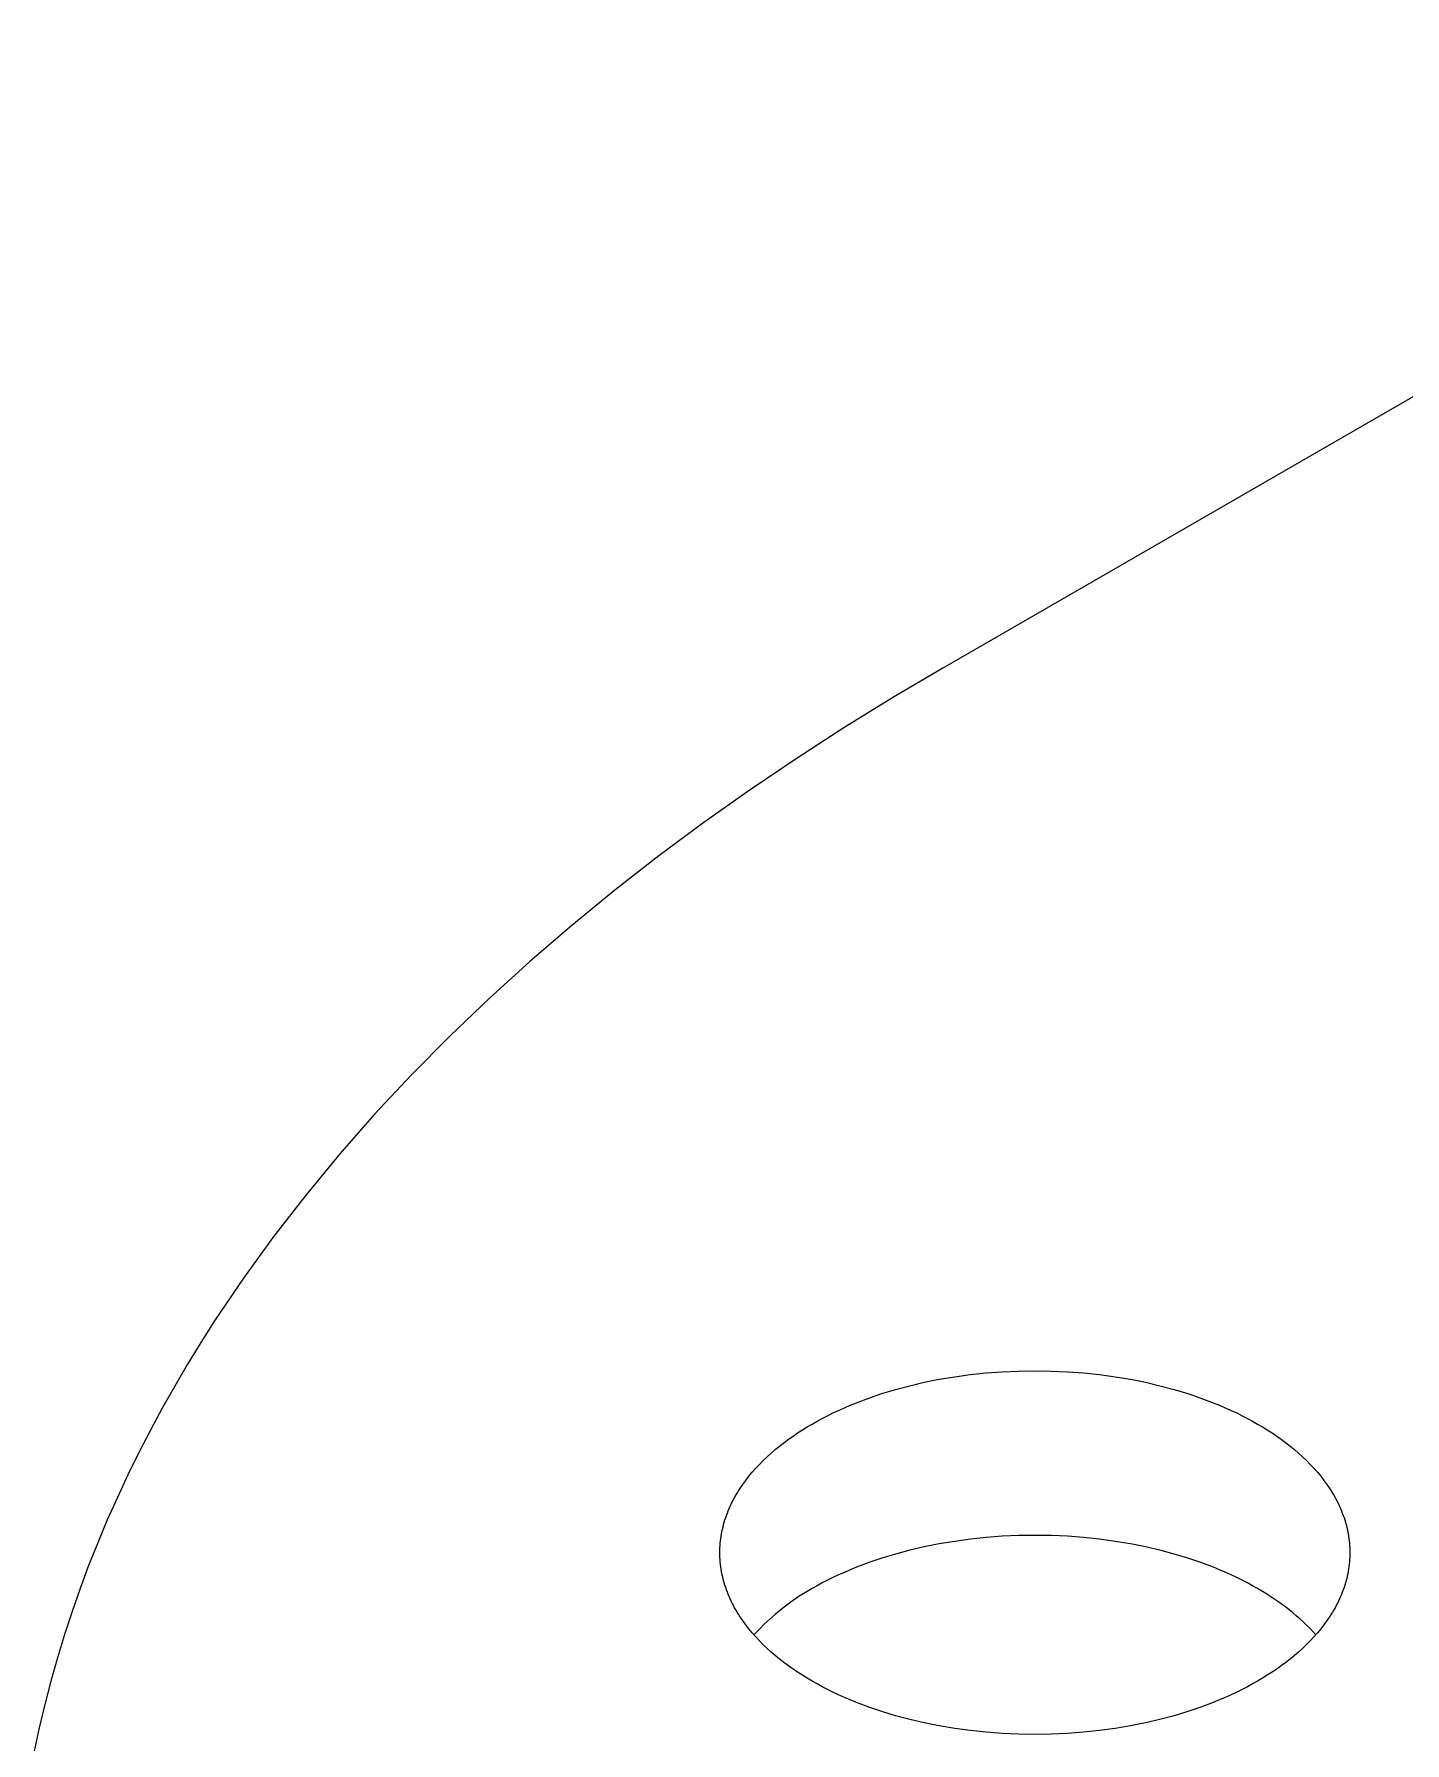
# Model space of a CAD drawing. Header units: millimetres. Extents: x 8434 to 10928, y 788 to 2545.
# Drawn here: x 9942.93 to 9965.76, y 2158.22 to 2186.69 of the extents above; entities that cross this region are included whole.
import ezdxf

# ---------------------------------------------------------------- set-up
doc = ezdxf.new("R2010")
doc.units = ezdxf.units.MM
doc.layers.add('ZANO_R', color=7, linetype='Continuous', lineweight=0)

msp = doc.modelspace()

# ---------------------------------------------------------------- linework, layer by layer
at = {"layer": 'ZANO_R'}
for p, q in [((10124.312, 2272.117), (9958.067, 2176.127)), ((9958.067, 2176.127), (9957.246, 2175.642)), ((9957.246, 2175.642), (9956.436, 2175.143)), ((9956.436, 2175.143), (9955.64, 2174.628)), ((9955.64, 2174.628), (9954.857, 2174.099)), ((9954.857, 2174.099), (9954.089, 2173.555)), ((9954.089, 2173.555), (9953.337, 2172.997)), ((9953.337, 2172.997), (9952.602, 2172.424)), ((9952.602, 2172.424), (9951.885, 2171.836)), ((9951.885, 2171.836), (9951.187, 2171.235)), ((9951.187, 2171.235), (9950.509, 2170.62)), ((9950.509, 2170.62), (9949.853, 2169.992)), ((9949.853, 2169.992), (9949.218, 2169.351)), ((9949.218, 2169.351), (9948.607, 2168.696)), ((9948.607, 2168.696), (9948.021, 2168.03)), ((9948.021, 2168.03), (9947.459, 2167.351)), ((9947.459, 2167.351), (9946.924, 2166.661)), ((9946.924, 2166.661), (9946.417, 2165.959)), ((9946.417, 2165.959), (9945.937, 2165.248)), ((9945.937, 2165.248), (9945.708, 2164.888)), ((9945.708, 2164.888), (9945.486, 2164.526)), ((9945.486, 2164.526), (9945.272, 2164.161)), ((9958.79, 2164.38), (9959.059, 2164.4)), ((9959.059, 2164.4), (9959.329, 2164.412)), ((9959.329, 2164.412), (9959.601, 2164.416)), ((9959.601, 2164.416), (9959.872, 2164.412)), ((9959.872, 2164.412), (9960.143, 2164.4)), ((9960.143, 2164.4), (9960.411, 2164.38)), ((9945.272, 2164.161), (9945.065, 2163.795)), ((9957.281, 2164.104), (9957.516, 2164.167)), ((9957.516, 2164.167), (9957.759, 2164.224)), ((9957.759, 2164.224), (9958.009, 2164.274)), ((9958.009, 2164.274), (9958.265, 2164.316)), ((9958.265, 2164.316), (9958.525, 2164.352)), ((9958.525, 2164.352), (9958.79, 2164.38)), ((9960.411, 2164.38), (9960.676, 2164.352)), ((9960.676, 2164.352), (9960.937, 2164.317)), ((9960.937, 2164.317), (9961.193, 2164.274)), ((9961.193, 2164.274), (9961.442, 2164.224)), ((9961.442, 2164.224), (9961.685, 2164.167)), ((9961.685, 2164.167), (9961.92, 2164.104)), ((9956.428, 2163.8), (9956.526, 2163.842)), ((9956.526, 2163.842), (9956.627, 2163.883)), ((9956.627, 2163.883), (9956.836, 2163.962)), ((9956.836, 2163.962), (9957.054, 2164.036)), ((9957.054, 2164.036), (9957.281, 2164.104)), ((9961.92, 2164.104), (9962.147, 2164.036)), ((9962.147, 2164.036), (9962.365, 2163.962)), ((9962.365, 2163.962), (9962.574, 2163.883)), ((9962.574, 2163.883), (9962.675, 2163.842)), ((9962.675, 2163.842), (9962.774, 2163.8)), ((9945.065, 2163.795), (9944.866, 2163.426)), ((9955.89, 2163.529), (9955.973, 2163.576)), ((9955.973, 2163.576), (9956.059, 2163.622)), ((9956.059, 2163.622), (9956.147, 2163.668)), ((9956.147, 2163.668), (9956.238, 2163.713)), ((9956.238, 2163.713), (9956.332, 2163.757)), ((9956.332, 2163.757), (9956.428, 2163.8)), ((9962.774, 2163.8), (9962.87, 2163.757)), ((9962.87, 2163.757), (9962.963, 2163.713)), ((9962.963, 2163.713), (9963.054, 2163.668)), ((9963.054, 2163.668), (9963.142, 2163.622)), ((9963.142, 2163.622), (9963.228, 2163.576)), ((9963.228, 2163.576), (9963.312, 2163.529)), ((9944.866, 2163.426), (9944.675, 2163.055)), ((9955.421, 2163.218), (9955.495, 2163.274)), ((9955.495, 2163.274), (9955.572, 2163.328)), ((9955.572, 2163.328), (9955.649, 2163.38)), ((9955.649, 2163.38), (9955.728, 2163.431)), ((9955.728, 2163.431), (9955.808, 2163.481)), ((9955.808, 2163.481), (9955.89, 2163.529)), ((9963.312, 2163.529), (9963.393, 2163.481)), ((9963.393, 2163.481), (9963.473, 2163.431)), ((9963.473, 2163.431), (9963.552, 2163.38)), ((9963.552, 2163.38), (9963.63, 2163.328)), ((9963.63, 2163.328), (9963.706, 2163.274)), ((9963.706, 2163.274), (9963.781, 2163.218)), ((9944.675, 2163.055), (9944.492, 2162.682)), ((9955.075, 2162.92), (9955.14, 2162.983)), ((9955.14, 2162.983), (9955.207, 2163.044)), ((9955.207, 2163.044), (9955.277, 2163.103)), ((9955.277, 2163.103), (9955.348, 2163.161)), ((9955.348, 2163.161), (9955.421, 2163.218)), ((9963.781, 2163.218), (9963.854, 2163.162)), ((9963.854, 2163.162), (9963.925, 2163.103)), ((9963.925, 2163.103), (9963.994, 2163.044)), ((9963.994, 2163.044), (9964.061, 2162.983)), ((9964.061, 2162.983), (9964.127, 2162.92)), ((9954.838, 2162.658), (9954.893, 2162.726)), ((9954.893, 2162.726), (9954.951, 2162.792)), ((9954.951, 2162.792), (9955.012, 2162.857)), ((9955.012, 2162.857), (9955.075, 2162.92)), ((9964.127, 2162.92), (9964.189, 2162.857)), ((9964.189, 2162.857), (9964.25, 2162.792)), ((9964.25, 2162.792), (9964.308, 2162.726)), ((9964.308, 2162.726), (9964.364, 2162.658)), ((9944.492, 2162.682), (9944.316, 2162.307)), ((9954.642, 2162.378), (9954.664, 2162.414)), ((9954.664, 2162.414), (9954.687, 2162.45)), ((9954.687, 2162.45), (9954.734, 2162.52)), ((9954.734, 2162.52), (9954.785, 2162.59)), ((9954.785, 2162.59), (9954.838, 2162.658)), ((9964.364, 2162.658), (9964.417, 2162.59)), ((9964.417, 2162.59), (9964.467, 2162.52)), ((9964.467, 2162.52), (9964.515, 2162.45)), ((9964.515, 2162.45), (9964.538, 2162.414)), ((9964.538, 2162.414), (9964.56, 2162.378)), ((9944.316, 2162.307), (9944.149, 2161.93)), ((9954.493, 2162.083), (9954.509, 2162.12)), ((9954.509, 2162.12), (9954.526, 2162.158)), ((9954.526, 2162.158), (9954.543, 2162.195)), ((9954.543, 2162.195), (9954.561, 2162.232)), ((9954.561, 2162.232), (9954.58, 2162.269)), ((9954.58, 2162.269), (9954.6, 2162.305)), ((9954.6, 2162.305), (9954.621, 2162.342)), ((9954.621, 2162.342), (9954.642, 2162.378)), ((9964.56, 2162.378), (9964.581, 2162.342)), ((9964.581, 2162.342), (9964.601, 2162.306)), ((9964.601, 2162.306), (9964.621, 2162.269)), ((9964.621, 2162.269), (9964.64, 2162.232)), ((9964.64, 2162.232), (9964.658, 2162.195)), ((9964.658, 2162.195), (9964.676, 2162.158)), ((9964.676, 2162.158), (9964.692, 2162.121)), ((9964.692, 2162.121), (9964.708, 2162.083)), ((9944.149, 2161.93), (9943.99, 2161.551)), ((9954.406, 2161.815), (9954.416, 2161.854)), ((9954.416, 2161.854), (9954.427, 2161.893)), ((9954.427, 2161.893), (9954.438, 2161.931)), ((9954.438, 2161.931), (9954.451, 2161.969)), ((9954.451, 2161.969), (9954.464, 2162.007)), ((9954.464, 2162.007), (9954.478, 2162.045)), ((9954.478, 2162.045), (9954.493, 2162.083)), ((9964.708, 2162.083), (9964.723, 2162.045)), ((9964.723, 2162.045), (9964.737, 2162.007)), ((9964.737, 2162.007), (9964.751, 2161.969)), ((9964.751, 2161.969), (9964.763, 2161.931)), ((9964.763, 2161.931), (9964.775, 2161.893)), ((9964.775, 2161.893), (9964.786, 2161.854)), ((9964.786, 2161.854), (9964.796, 2161.816)), ((9943.99, 2161.551), (9943.838, 2161.17)), ((9954.36, 2161.543), (9954.364, 2161.582)), ((9954.364, 2161.582), (9954.369, 2161.621)), ((9954.369, 2161.621), (9954.374, 2161.66)), ((9954.374, 2161.66), (9954.381, 2161.699)), ((9954.381, 2161.699), (9954.388, 2161.738)), ((9954.388, 2161.738), (9954.397, 2161.777)), ((9954.397, 2161.777), (9954.406, 2161.815)), ((9958.265, 2161.574), (9958.009, 2161.531)), ((9958.526, 2161.61), (9958.265, 2161.574)), ((9958.791, 2161.638), (9958.526, 2161.61)), ((9959.059, 2161.658), (9958.791, 2161.638)), ((9959.329, 2161.67), (9959.059, 2161.658)), ((9959.601, 2161.674), (9959.329, 2161.67)), ((9959.872, 2161.67), (9959.601, 2161.674)), ((9960.143, 2161.658), (9959.872, 2161.67)), ((9960.411, 2161.638), (9960.143, 2161.658)), ((9960.676, 2161.61), (9960.411, 2161.638)), ((9960.937, 2161.574), (9960.676, 2161.61)), ((9961.193, 2161.531), (9960.937, 2161.574)), ((9964.796, 2161.816), (9964.805, 2161.777)), ((9964.805, 2161.777), (9964.813, 2161.738)), ((9964.813, 2161.738), (9964.821, 2161.699)), ((9964.821, 2161.699), (9964.827, 2161.66)), ((9964.827, 2161.66), (9964.833, 2161.621)), ((9964.833, 2161.621), (9964.838, 2161.582)), ((9964.838, 2161.582), (9964.842, 2161.543)), ((9954.353, 2161.425), (9954.355, 2161.465)), ((9954.353, 2161.386), (9954.353, 2161.425)), ((9954.353, 2161.347), (9954.353, 2161.386)), ((9954.355, 2161.308), (9954.353, 2161.347)), ((9954.355, 2161.465), (9954.357, 2161.504)), ((9954.357, 2161.269), (9954.355, 2161.308)), ((9954.357, 2161.504), (9954.36, 2161.543)), ((9954.36, 2161.229), (9954.357, 2161.269)), ((9957.054, 2161.293), (9956.836, 2161.219)), ((9957.281, 2161.362), (9957.054, 2161.293)), ((9957.517, 2161.425), (9957.281, 2161.362)), ((9957.759, 2161.481), (9957.517, 2161.425)), ((9958.009, 2161.531), (9957.759, 2161.481)), ((9961.442, 2161.481), (9961.193, 2161.531)), ((9961.685, 2161.425), (9961.442, 2161.481)), ((9961.92, 2161.362), (9961.685, 2161.425)), ((9962.147, 2161.294), (9961.92, 2161.362)), ((9962.366, 2161.22), (9962.147, 2161.294)), ((9964.842, 2161.543), (9964.845, 2161.504)), ((9964.845, 2161.269), (9964.842, 2161.23)), ((9964.845, 2161.504), (9964.847, 2161.465)), ((9964.847, 2161.308), (9964.845, 2161.269)), ((9964.847, 2161.465), (9964.848, 2161.426)), ((9964.848, 2161.347), (9964.847, 2161.308)), ((9964.848, 2161.426), (9964.849, 2161.386)), ((9964.849, 2161.386), (9964.848, 2161.347)), ((9943.838, 2161.17), (9943.695, 2160.788)), ((9954.364, 2161.19), (9954.36, 2161.229)), ((9954.369, 2161.151), (9954.364, 2161.19)), ((9954.374, 2161.112), (9954.369, 2161.151)), ((9954.381, 2161.073), (9954.374, 2161.112)), ((9954.388, 2161.034), (9954.381, 2161.073)), ((9954.397, 2160.996), (9954.388, 2161.034)), ((9954.406, 2160.957), (9954.397, 2160.996)), ((9956.332, 2161.014), (9956.238, 2160.97)), ((9956.428, 2161.057), (9956.332, 2161.014)), ((9956.526, 2161.1), (9956.428, 2161.057)), ((9956.627, 2161.141), (9956.526, 2161.1)), ((9956.836, 2161.219), (9956.627, 2161.141)), ((9962.575, 2161.141), (9962.366, 2161.22)), ((9962.675, 2161.1), (9962.575, 2161.141)), ((9962.774, 2161.058), (9962.675, 2161.1)), ((9962.87, 2161.015), (9962.774, 2161.058)), ((9962.963, 2160.971), (9962.87, 2161.015)), ((9964.805, 2160.996), (9964.796, 2160.957)), ((9964.813, 2161.035), (9964.805, 2160.996)), ((9964.821, 2161.074), (9964.813, 2161.035)), ((9964.827, 2161.112), (9964.821, 2161.074)), ((9964.833, 2161.152), (9964.827, 2161.112)), ((9964.838, 2161.191), (9964.833, 2161.152)), ((9964.842, 2161.23), (9964.838, 2161.191)), ((9943.695, 2160.788), (9943.561, 2160.405)), ((9954.416, 2160.918), (9954.406, 2160.957)), ((9954.427, 2160.88), (9954.416, 2160.918)), ((9954.438, 2160.842), (9954.427, 2160.88)), ((9954.451, 2160.803), (9954.438, 2160.842)), ((9954.464, 2160.765), (9954.451, 2160.803)), ((9954.478, 2160.727), (9954.464, 2160.765)), ((9954.493, 2160.69), (9954.478, 2160.727)), ((9955.782, 2160.724), (9955.677, 2160.658)), ((9955.89, 2160.787), (9955.782, 2160.724)), ((9955.973, 2160.834), (9955.89, 2160.787)), ((9956.059, 2160.88), (9955.973, 2160.834)), ((9956.148, 2160.926), (9956.059, 2160.88)), ((9956.238, 2160.97), (9956.148, 2160.926)), ((9963.054, 2160.926), (9962.963, 2160.971)), ((9963.143, 2160.88), (9963.054, 2160.926)), ((9963.228, 2160.834), (9963.143, 2160.88)), ((9963.312, 2160.787), (9963.228, 2160.834)), ((9963.449, 2160.705), (9963.312, 2160.787)), ((9963.516, 2160.662), (9963.449, 2160.705)), ((9964.723, 2160.728), (9964.708, 2160.69)), ((9964.737, 2160.766), (9964.723, 2160.728)), ((9964.751, 2160.804), (9964.737, 2160.766)), ((9964.763, 2160.842), (9964.751, 2160.804)), ((9964.775, 2160.88), (9964.763, 2160.842)), ((9964.786, 2160.919), (9964.775, 2160.88)), ((9964.796, 2160.957), (9964.786, 2160.919)), ((9954.509, 2160.652), (9954.493, 2160.69)), ((9954.526, 2160.615), (9954.509, 2160.652)), ((9954.543, 2160.578), (9954.526, 2160.615)), ((9954.561, 2160.541), (9954.543, 2160.578)), ((9954.58, 2160.504), (9954.561, 2160.541)), ((9954.6, 2160.467), (9954.58, 2160.504)), ((9954.621, 2160.431), (9954.6, 2160.467)), ((9954.642, 2160.395), (9954.621, 2160.431)), ((9955.374, 2160.44), (9955.278, 2160.361)), ((9955.473, 2160.516), (9955.374, 2160.44)), ((9955.574, 2160.589), (9955.473, 2160.516)), ((9955.677, 2160.658), (9955.574, 2160.589)), ((9963.582, 2160.618), (9963.516, 2160.662)), ((9963.647, 2160.574), (9963.582, 2160.618)), ((9963.712, 2160.528), (9963.647, 2160.574)), ((9963.775, 2160.481), (9963.712, 2160.528)), ((9963.836, 2160.433), (9963.775, 2160.481)), ((9963.897, 2160.384), (9963.836, 2160.433)), ((9964.581, 2160.431), (9964.56, 2160.395)), ((9964.601, 2160.467), (9964.581, 2160.431)), ((9964.621, 2160.504), (9964.601, 2160.467)), ((9964.64, 2160.541), (9964.621, 2160.504)), ((9964.658, 2160.578), (9964.64, 2160.541)), ((9964.676, 2160.615), (9964.658, 2160.578)), ((9964.692, 2160.652), (9964.676, 2160.615)), ((9964.708, 2160.69), (9964.692, 2160.652)), ((9943.561, 2160.405), (9943.434, 2160.02)), ((9954.664, 2160.359), (9954.642, 2160.395)), ((9954.687, 2160.323), (9954.664, 2160.359)), ((9954.734, 2160.252), (9954.687, 2160.323)), ((9954.785, 2160.183), (9954.734, 2160.252)), ((9954.838, 2160.114), (9954.785, 2160.183)), ((9955.094, 2160.194), (9955.006, 2160.106)), ((9955.185, 2160.279), (9955.094, 2160.194)), ((9955.278, 2160.361), (9955.185, 2160.279)), ((9963.956, 2160.334), (9963.897, 2160.384)), ((9964.014, 2160.284), (9963.956, 2160.334)), ((9964.071, 2160.232), (9964.014, 2160.284)), ((9964.126, 2160.179), (9964.071, 2160.232)), ((9964.179, 2160.125), (9964.126, 2160.179)), ((9964.417, 2160.183), (9964.364, 2160.115)), ((9964.467, 2160.253), (9964.417, 2160.183)), ((9964.515, 2160.323), (9964.467, 2160.253)), ((9964.538, 2160.359), (9964.515, 2160.323)), ((9964.56, 2160.395), (9964.538, 2160.359)), ((9943.434, 2160.02), (9943.317, 2159.633)), ((9954.893, 2160.047), (9954.838, 2160.114)), ((9954.951, 2159.981), (9954.893, 2160.047)), ((9955.006, 2160.106), (9954.921, 2160.015)), ((9955.012, 2159.916), (9954.951, 2159.981)), ((9955.075, 2159.852), (9955.012, 2159.916)), ((9955.14, 2159.79), (9955.075, 2159.852)), ((9964.127, 2159.853), (9964.061, 2159.79)), ((9964.189, 2159.916), (9964.127, 2159.853)), ((9964.231, 2160.071), (9964.179, 2160.125)), ((9964.25, 2159.981), (9964.189, 2159.916)), ((9964.281, 2160.015), (9964.231, 2160.071)), ((9964.308, 2160.047), (9964.25, 2159.981)), ((9964.364, 2160.115), (9964.308, 2160.047)), ((9943.317, 2159.633), (9943.207, 2159.246)), ((9955.207, 2159.729), (9955.14, 2159.79)), ((9955.277, 2159.669), (9955.207, 2159.729)), ((9955.348, 2159.611), (9955.277, 2159.669)), ((9955.421, 2159.554), (9955.348, 2159.611)), ((9963.854, 2159.611), (9963.781, 2159.554)), ((9963.925, 2159.67), (9963.854, 2159.611)), ((9963.994, 2159.729), (9963.925, 2159.67)), ((9964.061, 2159.79), (9963.994, 2159.729)), ((9955.495, 2159.499), (9955.421, 2159.554)), ((9955.572, 2159.445), (9955.495, 2159.499)), ((9955.649, 2159.392), (9955.572, 2159.445)), ((9955.728, 2159.341), (9955.649, 2159.392)), ((9955.808, 2159.292), (9955.728, 2159.341)), ((9955.89, 2159.244), (9955.808, 2159.292)), ((9963.393, 2159.292), (9963.312, 2159.244)), ((9963.473, 2159.342), (9963.393, 2159.292)), ((9963.552, 2159.393), (9963.473, 2159.342)), ((9963.63, 2159.445), (9963.552, 2159.393)), ((9963.706, 2159.499), (9963.63, 2159.445)), ((9963.781, 2159.554), (9963.706, 2159.499)), ((9943.207, 2159.246), (9943.106, 2158.857)), ((9955.973, 2159.197), (9955.89, 2159.244)), ((9956.059, 2159.15), (9955.973, 2159.197)), ((9956.147, 2159.105), (9956.059, 2159.15)), ((9956.238, 2159.06), (9956.147, 2159.105)), ((9956.332, 2159.016), (9956.238, 2159.06)), ((9956.428, 2158.973), (9956.332, 2159.016)), ((9962.87, 2159.016), (9962.774, 2158.973)), ((9962.963, 2159.06), (9962.87, 2159.016)), ((9963.054, 2159.105), (9962.963, 2159.06)), ((9963.142, 2159.151), (9963.054, 2159.105)), ((9963.228, 2159.197), (9963.142, 2159.151)), ((9963.312, 2159.244), (9963.228, 2159.197)), ((9943.106, 2158.857), (9943.014, 2158.467)), ((9956.526, 2158.931), (9956.428, 2158.973)), ((9956.627, 2158.89), (9956.526, 2158.931)), ((9956.836, 2158.811), (9956.627, 2158.89)), ((9957.054, 2158.737), (9956.836, 2158.811)), ((9957.281, 2158.668), (9957.054, 2158.737)), ((9962.147, 2158.737), (9961.92, 2158.668)), ((9962.365, 2158.811), (9962.147, 2158.737)), ((9962.574, 2158.89), (9962.365, 2158.811)), ((9962.675, 2158.931), (9962.574, 2158.89)), ((9962.774, 2158.973), (9962.675, 2158.931)), ((9943.014, 2158.467), (9942.931, 2158.076)), ((9957.516, 2158.606), (9957.281, 2158.668)), ((9957.759, 2158.549), (9957.516, 2158.606)), ((9958.009, 2158.499), (9957.759, 2158.549)), ((9958.265, 2158.456), (9958.009, 2158.499)), ((9958.525, 2158.421), (9958.265, 2158.456)), ((9958.79, 2158.393), (9958.525, 2158.421)), ((9960.676, 2158.421), (9960.411, 2158.393)), ((9960.937, 2158.456), (9960.676, 2158.421)), ((9961.193, 2158.499), (9960.937, 2158.456)), ((9961.442, 2158.549), (9961.193, 2158.499)), ((9961.685, 2158.606), (9961.442, 2158.549)), ((9961.92, 2158.668), (9961.685, 2158.606)), ((9959.059, 2158.373), (9958.79, 2158.393)), ((9959.329, 2158.36), (9959.059, 2158.373)), ((9959.601, 2158.356), (9959.329, 2158.36)), ((9959.872, 2158.36), (9959.601, 2158.356)), ((9960.143, 2158.373), (9959.872, 2158.36)), ((9960.411, 2158.393), (9960.143, 2158.373))]:
    msp.add_line(p, q, dxfattribs=at)

doc.saveas('drawing.dxf')
